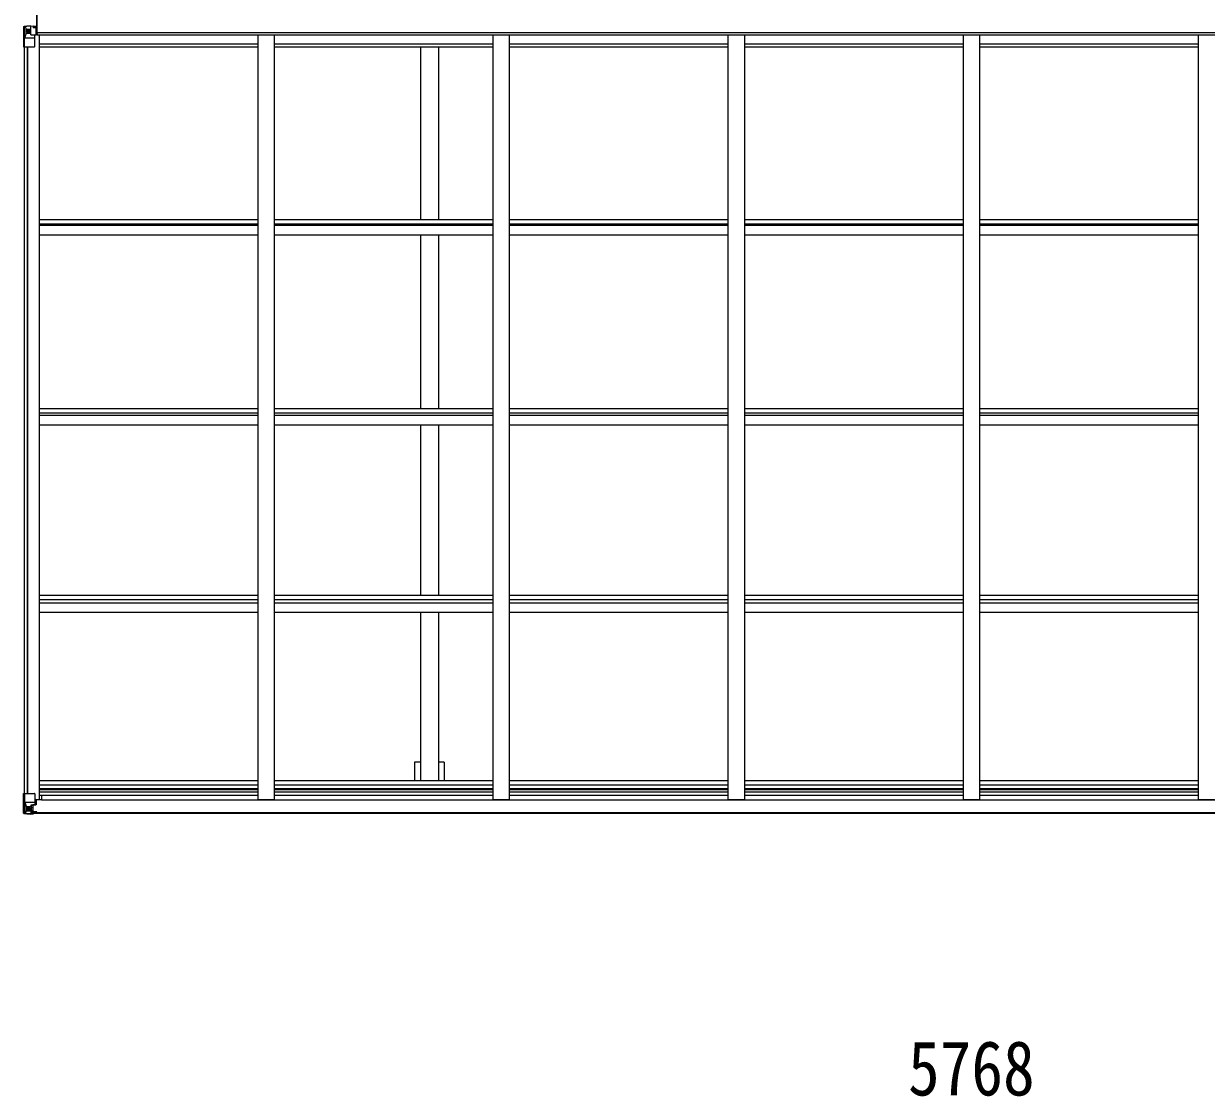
# Model space of a CAD drawing. Units: millimetres at full size; details may follow other scales. Extents: x -9783 to 33769, y -6828 to 6752.
# Drawn here: x 1770 to 5372, y 118 to 3386 of the extents above; entities that cross this region are included whole.
import ezdxf
from ezdxf.enums import TextEntityAlignment as Align

# ---------------------------------------------------------------- set-up
doc = ezdxf.new("R2010")
doc.units = ezdxf.units.MM
doc.header["$LTSCALE"] = 35
for name, color, linetype, lineweight in [('0-1_本体', 4, 'Continuous', 9), ('0-2_部品', 7, 'Continuous', 9), ('0-7_合掌部品', 3, 'Continuous', 9), ('0-A_寸法', 6, 'Continuous', 9)]:
    doc.layers.add(name, color=color, linetype=linetype, lineweight=lineweight)
doc.styles.add('ＭＳ ゴシック', font='')
doc.styles.get('ＭＳ ゴシック').set_extended_font_data('MS Gothic')

msp = doc.modelspace()

# ---------------------------------------------------------------- linework, layer by layer
at = {"layer": '0-1_本体'}
for p, q in [((1798.7, 3378.09), (1809.2, 3378.09)), ((1808.16, 3352.64), (1811.7, 3352.64)), ((7500.7, 3357.77), (1811.7, 3358.05)), ((1811.7, 3354.73), (1811.7, 3351.08)), ((7500.7, 3351.08), (1811.7, 3351.08)), ((1817.2, 3351.34), (1817.2, 1022.11)), ((2483.2, 3351.34), (2483.2, 1022.53)), ((2533.2, 3351.34), (2533.2, 1022.53)), ((3199.2, 3351.34), (3199.2, 1022.53)), ((3249.2, 3351.34), (3249.2, 1022.53)), ((3915.2, 3351.34), (3915.2, 1022.53)), ((3965.2, 3351.34), (3965.2, 1022.53)), ((4631.2, 3351.34), (4631.2, 1022.53)), ((4681.2, 3351.34), (4681.2, 1022.53)), ((5347.2, 3351.34), (5347.2, 1022.53)), ((1772.2, 3316.29), (1772.2, 1041.19)), ((1781.2, 3316.29), (1781.2, 1041.19)), ((1781.9, 3316.29), (1781.9, 1041.19)), ((1817.2, 3324.53), (2483.2, 3324.53)), ((1817.2, 3315.42), (2483.2, 3315.42)), ((2533.2, 3324.53), (3199.2, 3324.53)), ((2533.2, 3315.42), (3199.2, 3315.42)), ((2978.7, 3315.42), (2978.7, 2789.36)), ((3033.7, 3315.42), (3033.7, 2789.36)), ((3249.2, 3324.53), (3915.2, 3324.53)), ((3249.2, 3315.42), (3915.2, 3315.42)), ((3965.2, 3324.53), (4631.2, 3324.53)), ((3965.2, 3315.42), (4631.2, 3315.42)), ((4681.2, 3324.53), (5347.2, 3324.53)), ((4681.2, 3315.42), (5347.2, 3315.42)), ((1817.2, 2789.36), (2483.2, 2789.36)), ((1817.2, 2776.34), (2483.2, 2776.34)), ((2533.2, 2789.36), (3199.2, 2789.36)), ((2533.2, 2776.34), (3199.2, 2776.34)), ((3249.2, 2789.36), (3915.2, 2789.36)), ((3249.2, 2776.34), (3915.2, 2776.34)), ((3965.2, 2789.36), (4631.2, 2789.36)), ((3965.2, 2776.34), (4631.2, 2776.34)), ((4681.2, 2789.36), (5347.2, 2789.36)), ((4681.2, 2776.34), (5347.2, 2776.34)), ((1817.2, 2772.55), (2483.2, 2772.55)), ((1817.2, 2742.75), (2483.2, 2742.75)), ((2533.2, 2772.55), (3199.2, 2772.55)), ((2533.2, 2742.75), (3199.2, 2742.75)), ((2978.7, 2742.75), (2978.7, 2213.07)), ((3033.7, 2742.75), (3033.7, 2213.07)), ((3249.2, 2772.55), (3915.2, 2772.55)), ((3249.2, 2742.75), (3915.2, 2742.75)), ((3965.2, 2772.55), (4631.2, 2772.55)), ((3965.2, 2742.75), (4631.2, 2742.75)), ((4681.2, 2772.55), (5347.2, 2772.55)), ((4681.2, 2742.75), (5347.2, 2742.75)), ((1817.2, 2213.07), (2483.2, 2213.07)), ((1817.2, 2200.11), (2483.2, 2200.11)), ((2533.2, 2213.07), (3199.2, 2213.07)), ((2533.2, 2200.11), (3199.2, 2200.11)), ((3249.2, 2213.07), (3915.2, 2213.07)), ((3249.2, 2200.11), (3915.2, 2200.11)), ((3965.2, 2213.07), (4631.2, 2213.07)), ((3965.2, 2200.11), (4631.2, 2200.11)), ((4681.2, 2213.07), (5347.2, 2213.07)), ((4681.2, 2200.11), (5347.2, 2200.11)), ((1817.2, 2192.95), (2483.2, 2192.95)), ((1817.2, 2163.51), (2483.2, 2163.51)), ((2533.2, 2192.95), (3199.2, 2192.95)), ((2533.2, 2163.51), (3199.2, 2163.51)), ((2978.7, 2163.51), (2978.7, 1644.38)), ((3033.7, 2163.51), (3033.7, 1644.38)), ((3249.2, 2192.95), (3915.2, 2192.95)), ((3249.2, 2163.51), (3915.2, 2163.51)), ((3965.2, 2192.95), (4631.2, 2192.95)), ((3965.2, 2163.51), (4631.2, 2163.51)), ((4681.2, 2192.95), (5347.2, 2192.95)), ((4681.2, 2163.51), (5347.2, 2163.51)), ((1817.2, 1644.38), (2483.2, 1644.38)), ((1817.2, 1631.53), (2483.2, 1631.53)), ((1817.2, 1621.56), (2483.2, 1621.56)), ((2533.2, 1644.38), (3199.2, 1644.38)), ((2533.2, 1631.53), (3199.2, 1631.53)), ((2533.2, 1621.56), (3199.2, 1621.56)), ((3249.2, 1644.38), (3915.2, 1644.38)), ((3249.2, 1631.53), (3915.2, 1631.53)), ((3249.2, 1621.56), (3915.2, 1621.56)), ((3965.2, 1644.38), (4631.2, 1644.38)), ((3965.2, 1631.53), (4631.2, 1631.53)), ((3965.2, 1621.56), (4631.2, 1621.56)), ((4681.2, 1644.38), (5347.2, 1644.38)), ((4681.2, 1631.53), (5347.2, 1631.53)), ((4681.2, 1621.56), (5347.2, 1621.56)), ((1817.2, 1592.56), (2483.2, 1592.56)), ((2533.2, 1592.56), (3199.2, 1592.56)), ((2978.7, 1592.56), (2978.7, 1080.15)), ((3033.7, 1592.56), (3033.7, 1080.15)), ((3249.2, 1592.56), (3915.2, 1592.56)), ((3965.2, 1592.56), (4631.2, 1592.56)), ((4681.2, 1592.56), (5347.2, 1592.56)), ((3051.4, 1136.42), (3033.7, 1136.42)), ((3051.4, 1136.42), (3051.4, 1080.15)), ((1817.2, 1080.15), (2483.2, 1080.15)), ((1817.2, 1067.33), (2483.2, 1067.33)), ((1817.2, 1055.98), (2483.2, 1055.98)), ((1817.2, 1052.2), (2483.2, 1052.2)), ((1817.2, 1045.13), (2483.2, 1045.13)), ((2533.2, 1080.15), (3199.2, 1080.15)), ((2533.2, 1067.33), (3199.2, 1067.33)), ((2533.2, 1055.98), (3199.2, 1055.98)), ((2533.2, 1052.2), (3199.2, 1052.2)), ((2533.2, 1045.13), (3199.2, 1045.13)), ((3249.2, 1080.15), (3915.2, 1080.15)), ((3249.2, 1067.33), (3915.2, 1067.33)), ((3249.2, 1055.98), (3915.2, 1055.98)), ((3249.2, 1052.2), (3915.2, 1052.2)), ((3249.2, 1045.13), (3915.2, 1045.13)), ((3965.2, 1080.15), (4631.2, 1080.15)), ((3965.2, 1067.33), (4631.2, 1067.33)), ((3965.2, 1055.98), (4631.2, 1055.98)), ((3965.2, 1052.2), (4631.2, 1052.2)), ((3965.2, 1045.13), (4631.2, 1045.13)), ((4681.2, 1080.15), (5347.2, 1080.15)), ((4681.2, 1067.33), (5347.2, 1067.33)), ((4681.2, 1055.98), (5347.2, 1055.98)), ((4681.2, 1052.2), (5347.2, 1052.2)), ((4681.2, 1045.13), (5347.2, 1045.13)), ((1804.2, 1022.11), (1817.2, 1022.11)), ((1817.2, 1035.76), (2483.2, 1035.76)), ((1824.7, 1035.76), (1824.7, 1020.69)), ((1824.7, 1020.69), (7487.7, 1020.69)), ((2483.2, 1022.53), (2533.2, 1022.53)), ((2533.2, 1035.76), (3199.2, 1035.76)), ((3199.2, 1022.53), (3249.2, 1022.53)), ((3249.2, 1035.76), (3915.2, 1035.76)), ((3915.2, 1022.53), (3965.2, 1022.53)), ((3965.2, 1035.76), (4631.2, 1035.76)), ((4631.2, 1022.53), (4681.2, 1022.53)), ((4681.2, 1035.76), (5347.2, 1035.76)), ((5347.2, 1022.53), (5397.2, 1022.53)), ((1793.7, 982.49), (7518.7, 982.49)), ((1793.7, 980.42), (7518.7, 980.42))]:
    msp.add_line(p, q, dxfattribs=at)
msp.add_lwpolyline([(2978.7, 1136.42), (2961, 1136.42), (2961, 1080.15)], dxfattribs=at)
at = {"layer": '0-2_部品'}
for p, q in [((1773.05, 1040.93), (1803.2, 1040.93)), ((1773.05, 1040.93), (1773.05, 980.35)), ((1773.59, 1014.05), (1780.2, 1014.26)), ((1773.59, 1014.05), (1777.74, 1001.96)), ((1780.2, 1014.26), (1804.2, 1014.26)), ((1804.2, 1039.93), (1804.2, 1006.83)), ((1824.7, 1021.24), (1804.2, 1021.24)), ((1808.7, 1017.93), (1804.2, 1017.93)), ((1808.7, 1021.24), (1808.7, 1006.06)), ((1770.2, 980.22), (1770.2, 980.26)), ((1771.14, 979.26), (1771.14, 979.22)), ((1771.14, 979.22), (1771.14, 979.22)), ((1780.11, 978.83), (1772.19, 979.31)), ((1773.05, 980.28), (1773.05, 980.35)), ((1777.02, 983.72), (1774.28, 980.05)), ((1780.2, 1000.73), (1777.87, 1000.7)), ((1777.87, 1000.7), (1777.87, 987.23)), ((1777.87, 987.23), (1780.2, 987.17)), ((1780.2, 1000.73), (1792.2, 1000.73)), ((1780.2, 1000.73), (1780.2, 1000.73)), ((1780.2, 987.17), (1792.2, 987.17)), ((1792.2, 978.04), (1780.2, 978.83)), ((1785.68, 994.37), (1785.68, 995.33)), ((1791.2, 987.17), (1792.2, 987.17)), ((1792.2, 1004.03), (1792.2, 977.93)), ((1793.7, 1000.73), (1792.2, 1000.73)), ((1793.7, 987.17), (1792.2, 987.17)), ((1793.7, 983.64), (1792.2, 983.64)), ((1792.2, 978.81), (1798.7, 978.42)), ((1798.7, 977.53), (1792.2, 977.93)), ((1803.38, 1006.57), (1793.03, 1004.92)), ((1793.03, 1004.29), (1803.38, 1005.94)), ((1793.03, 1004.92), (1793.03, 1004.29)), ((1797.7, 997.13), (1793.7, 997.13)), ((1797.7, 988.93), (1793.7, 988.93)), ((1794.2, 984), (1793.7, 984)), ((1798.7, 979.34), (1793.7, 979.43)), ((1793.81, 985.3), (1797.7, 985.3)), ((1794.2, 985.09), (1794.2, 984.93)), ((1794.2, 984.93), (1794.2, 984.93)), ((1804.2, 984.84), (1794.2, 984.93)), ((1794.2, 982.97), (1794.2, 984.93)), ((1802.2, 983), (1794.2, 983)), ((1802.2, 982.97), (1794.2, 982.97)), ((1797.7, 1005.03), (1797.7, 985.06)), ((1798.7, 979.34), (1798.7, 980.16)), ((1798.7, 978.93), (1798.7, 979.34)), ((1798.7, 978.93), (1798.7, 978.42)), ((1798.7, 978.42), (1798.7, 977.53)), ((1803.38, 1005.94), (1803.38, 1006.57)), ((1803.66, 1006.02), (1807.7, 1006.05)), ((1803.7, 979.73), (1803.7, 980.16)), ((1804, 979.73), (1803.7, 979.73)), ((1804, 979.73), (1805.69, 980.16)), ((1804.2, 984.84), (1804.2, 983.23)), ((1804.2, 983.23), (1809.2, 983.23)), ((1807.7, 1007.79), (1808.7, 1007.78)), ((1808.7, 1006.06), (1807.7, 1006.05)), ((1809.2, 982.22), (1809.2, 983.23)), ((1809.2, 983.23), (1810.2, 983.23)), ((1810.2, 984.91), (1810.2, 984.8)), ((1810.2, 983.23), (1810.2, 984.8)), ((1810.2, 983.23), (1810.2, 982.22))]:
    msp.add_line(p, q, dxfattribs=at)
for points in [[(1770.2, 980.26), (1770.2, 1040.93), (1773.05, 1040.93)], [(1771.14, 979.22), (1780.2, 978.66), (1792.2, 977.93)], [(1783.76, 993.41), (1782.8, 993.41), (1782.8, 992.45), (1783.76, 992.45)], [(1785.68, 995.33), (1784.72, 995.33), (1784.72, 994.37)], [(1784.72, 991.49), (1784.72, 990.53), (1785.68, 990.53), (1785.68, 991.49)], [(1786.64, 992.45), (1787.6, 992.45), (1787.6, 993.41), (1786.64, 993.41)], [(1798.7, 978.93), (1793.7, 978.93), (1793.7, 1004.39)], [(1809.2, 984.96), (1794.2, 985.09), (1794.2, 985.09)], [(1794.2, 984), (1802.2, 984), (1802.2, 982.22)], [(1807.7, 1006.05), (1807.7, 1007.79), (1804.2, 1007.8)], [(1804.2, 984.84), (1804.2, 984.85), (1810.2, 984.8)]]:
    msp.add_lwpolyline(points, dxfattribs=at)
msp.add_circle((1785.2, 992.93), 5.3, dxfattribs=at)
for centre, radius, start, end in [((1803.2, 1039.93), 1, 0, 90), ((1771.2, 980.26), 0.999, 180.04917, 266.5576), ((1771.2, 980.22), 0.999, 180.04917, 266.5576), ((1771.2, 980.22), 1, 179.99921, 266.49983), ((1772.36, 966.61), 12.7, 84.89689, 90.75534), ((1774.33, 980.22), 1.28, 177.54105, 228.82169), ((1783.76, 994.37), 0.96, 270, 0), ((1783.76, 991.49), 0.96, 0, 90), ((1786.64, 994.37), 0.96, 180, 270), ((1786.64, 991.49), 0.96, 90, 180), ((1793.14, 1003.99), 0.937, 96.73234, 177.67791), ((1793.14, 1003.36), 0.937, 96.73234, 177.67791), ((1794.2, 985.43), 0.5, 179.95536, 269.47105), ((1794.2, 982.5), 0.5, 89.99891, 179.99891), ((1794.2, 982.47), 0.5, 90.00309, 180.00198), ((1794.22, 985.6), 0.513, 178.95293, 268.11972), ((1803.27, 1007.5), 0.937, 276.73234, 357.67791), ((1803.27, 1006.87), 0.937, 276.73234, 357.67791), ((1809.34, 977.27), 7.69, 83.56574, 91.03001)]:
    msp.add_arc(centre, radius, start, end, dxfattribs=at)
for centre, major_axis, ratio, start_param, end_param in [((1774.31, 1011.7), (0.85, -2.32), 0.403757, 3.0087805, 3.9744392), ((1773.14, 979.14), (2, -0.12), 0.060933, 2.0712557, 3.1453404), ((1972.14, 966.91), (201, -12.36), 0.060933, 3.1453404, 3.145839), ((1773.33, 982.24), (-0.02, -3), 0.466854, 0.125683, 0.7596956), ((1775, 987.31), (0.03, -5), 0.573921, 0.7672717, 1.551125), ((1776.47, 1000.68), (0, -3), 0.468246, 1.5772882, 2.0127935), ((1698.46, 987.17), (81.75, 0), 0.061163, 6.2824128, 6.2831853)]:
    msp.add_ellipse(centre, major_axis=major_axis, ratio=ratio, start_param=start_param, end_param=end_param, dxfattribs=at)
at = {"layer": '0-7_合掌部品'}
for p, q in [((1770.2, 3376.74), (1770.2, 3316.03)), ((1771.14, 3377.69), (1771.14, 3377.74)), ((1780.11, 3378.12), (1772.19, 3377.65)), ((1773.05, 3376.68), (1773.05, 3376.61)), ((1773.05, 3316.03), (1773.05, 3376.61)), ((1773.59, 3342.91), (1777.74, 3354.99)), ((1777.02, 3373.24), (1774.28, 3376.9)), ((1777.87, 3369.73), (1780.2, 3369.79)), ((1777.87, 3356.26), (1777.87, 3369.73)), ((1780.2, 3356.23), (1777.87, 3356.26)), ((1792.2, 3378.91), (1780.2, 3378.13)), ((1780.2, 3369.78), (1792.2, 3369.78)), ((1780.2, 3356.23), (1780.2, 3356.23)), ((1792.2, 3356.23), (1780.2, 3356.23)), ((1784.72, 3362.59), (1784.72, 3361.63)), ((1792.2, 3352.24), (1792.2, 3379.03)), ((1792.2, 3352.24), (1798.7, 3352.24)), ((1793.03, 3352.04), (1793.03, 3352.24)), ((1803.38, 3350.38), (1793.03, 3352.04)), ((1795.73, 3352.24), (1803.38, 3351.02)), ((1798.7, 3379.42), (1798.7, 3373.48)), ((1807.7, 3374.05), (1798.7, 3374.11)), ((1798.7, 3352.24), (1807.7, 3352.27)), ((1803.38, 3351.02), (1803.38, 3350.38)), ((1804.2, 3317.03), (1804.2, 3350.13)), ((1808.7, 3353.18), (1808.7, 3373.34)), ((1770.2, 3316.03), (1803.2, 3316.03)), ((1773.59, 3342.91), (1780.2, 3342.69)), ((1780.2, 3342.69), (1804.2, 3342.69))]:
    msp.add_line(p, q, dxfattribs=at)
msp.add_lwpolyline([(1810.7, 3354.71), (1810.7, 3417.71), (1809.2, 3417.71), (1809.2, 3354.71)], close=True, dxfattribs=at)
for points in [[(1810.7, 3354.71), (1811.7, 3354.71), (1811.7, 3417.71), (1810.7, 3417.71)], [(1771.14, 3377.74), (1780.2, 3378.29), (1798.7, 3379.42)], [(1783.76, 3364.51), (1782.8, 3364.51), (1782.8, 3363.55), (1783.76, 3363.55)], [(1785.68, 3365.47), (1785.68, 3366.43), (1784.72, 3366.43), (1784.72, 3365.47)], [(1784.72, 3361.63), (1785.68, 3361.63), (1785.68, 3362.59)], [(1786.64, 3363.55), (1787.6, 3363.55), (1787.6, 3364.51), (1786.64, 3364.51)], [(1808.7, 3373.34), (1808.69, 3373.44), (1798.7, 3373.48)]]:
    msp.add_lwpolyline(points, dxfattribs=at)
msp.add_circle((1785.2, 3364.03), 5.3, dxfattribs=at)
for centre, radius, start, end in [((1771.2, 3376.74), 0.999, 93.4424, 179.95083), ((1771.2, 3376.74), 1, 93.50017, 180.00079), ((1771.2, 3376.7), 0.999, 93.4424, 179.95083), ((1772.36, 3390.35), 12.7, 269.24466, 275.10311), ((1774.33, 3376.74), 1.28, 131.17831, 182.45895), ((1783.76, 3365.47), 0.96, 270, 0), ((1783.76, 3362.59), 0.96, 0, 90), ((1786.64, 3365.47), 0.96, 180, 270), ((1786.64, 3362.59), 0.96, 90, 180), ((1793.14, 3352.97), 0.937, 230.93398, 263.26766), ((1803.27, 3350.09), 0.937, 2.32209, 83.26766), ((1803.27, 3349.45), 0.937, 2.32209, 83.26766), ((1803.2, 3317.03), 1, 270, 0)]:
    msp.add_arc(centre, radius, start, end, dxfattribs=at)
for centre, major_axis, ratio, start_param, end_param in [((1972.14, 3390.05), (201, 12.36), 0.060933, 3.1373463, 3.1378449), ((1773.14, 3377.82), (2, 0.12), 0.060933, 3.1378449, 4.2119296), ((1773.33, 3374.72), (-0.02, 3), 0.466854, 5.5234897, 6.1575023), ((1775, 3369.65), (0.03, 5), 0.573921, 4.7320603, 5.5159136), ((1776.47, 3356.28), (0, 3), 0.468246, 4.2703918, 4.7058971), ((1698.46, 3369.78), (81.75, 0), 0.061163, 0, 0.0007725), ((1807.7, 3373.34), (1, -0.012), 0.707053, 0.1587743, 1.5795216), ((1807.7, 3353.18), (1, 0.021), 0.906239, 4.6936843, 6.2644806), ((1774.31, 3345.26), (0.85, 2.32), 0.403757, 2.3087461, 3.2744049)]:
    msp.add_ellipse(centre, major_axis=major_axis, ratio=ratio, start_param=start_param, end_param=end_param, dxfattribs=at)

# ---------------------------------------------------------------- texts
at = {"layer": '0-A_寸法', "color": 7, "style": 'ＭＳ ゴシック', "width": 0.85}
msp.add_text('5768', height=166.8, dxfattribs=at).set_placement((4463.7, 70.37), align=Align.BOTTOM_LEFT)

doc.saveas('drawing.dxf')
